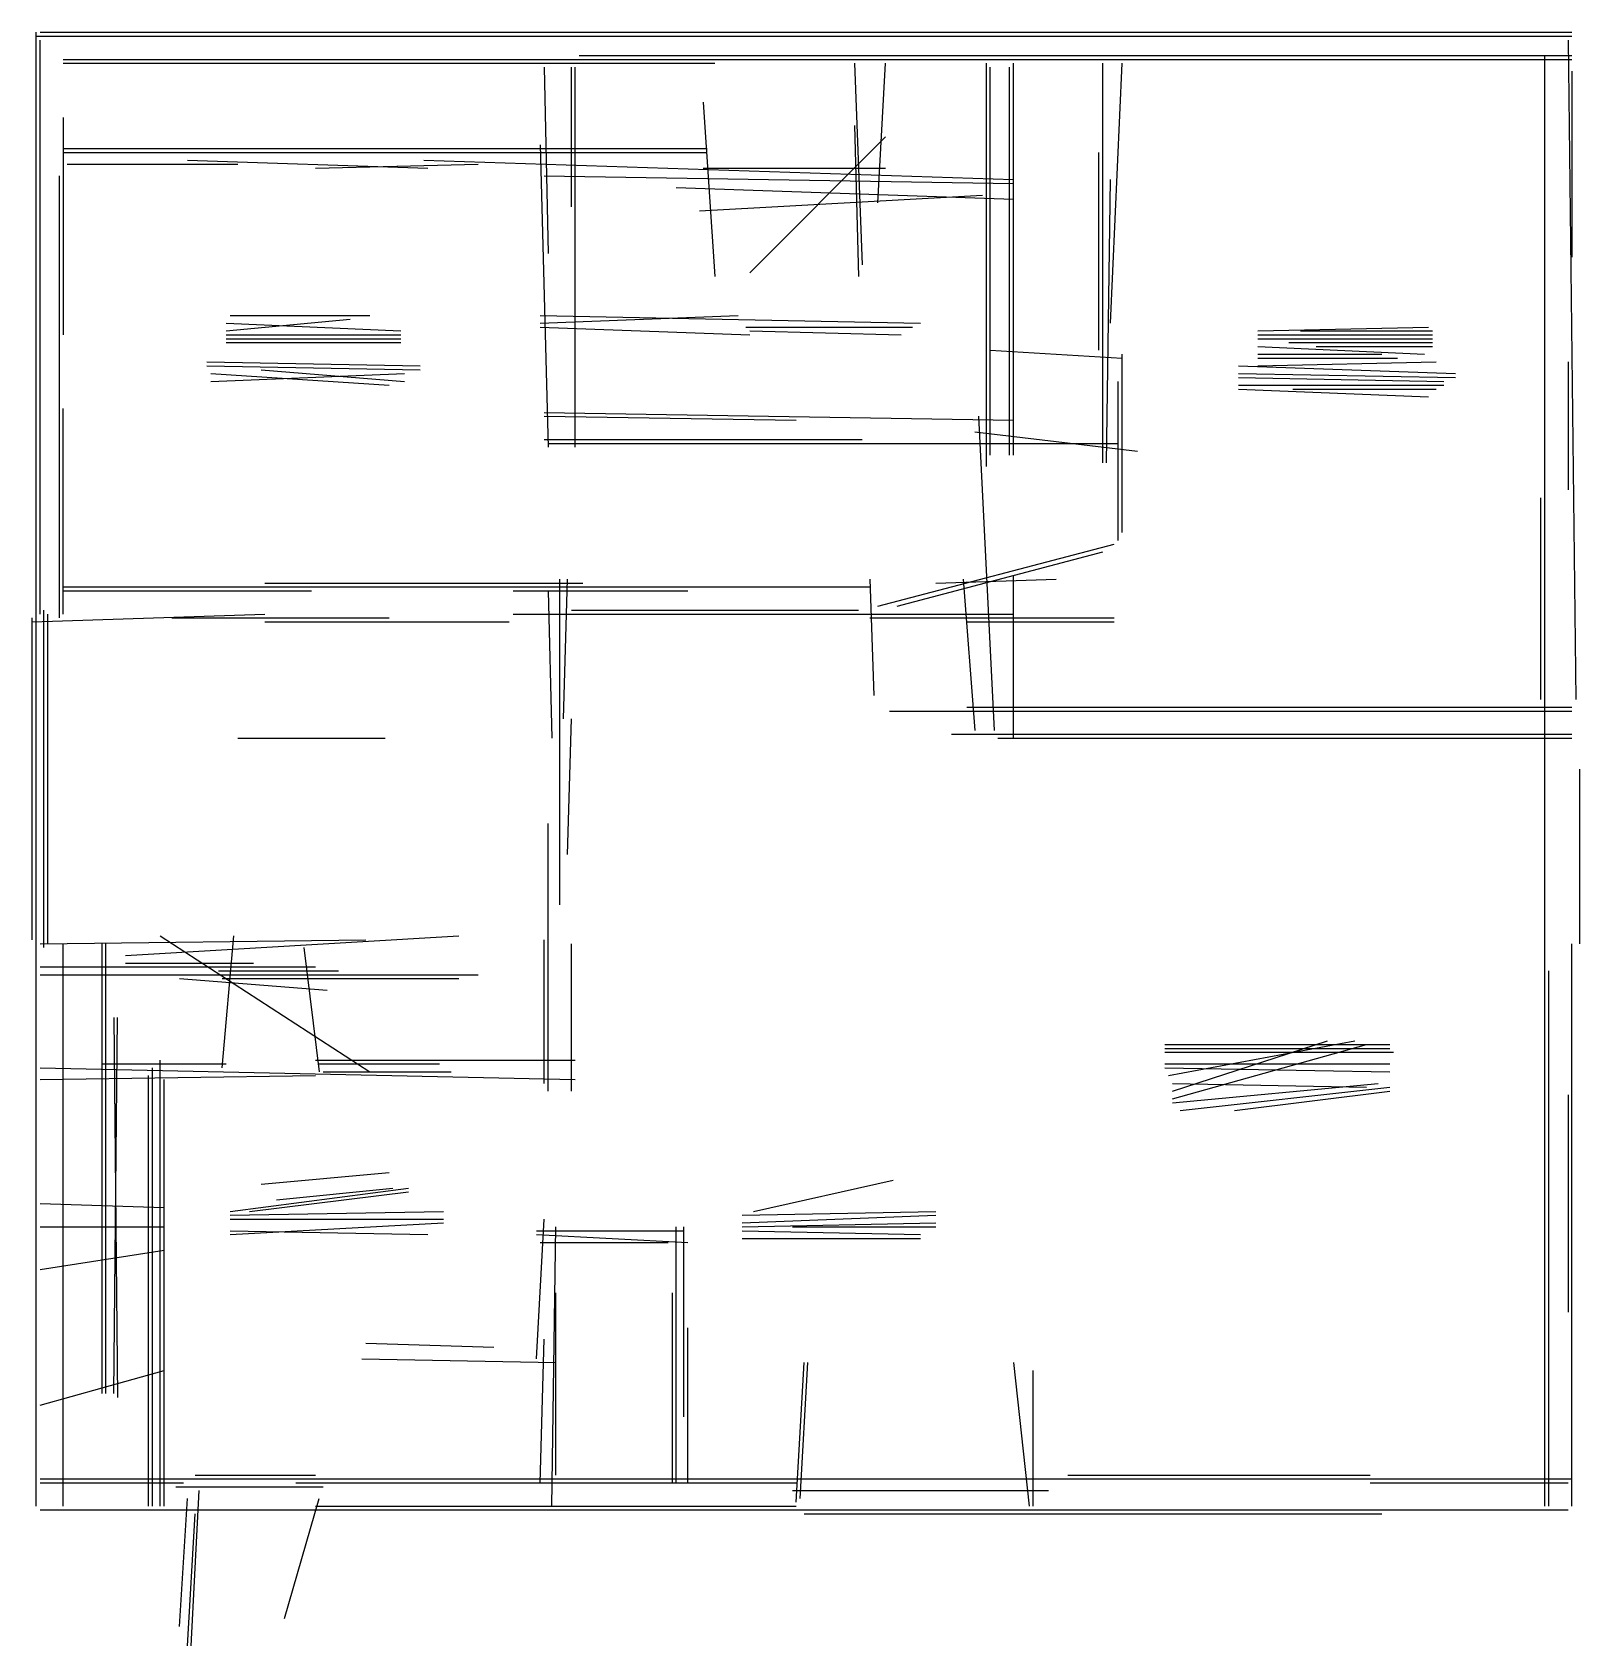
# Model space of a CAD drawing. Header units: inches. Extents: x 20.2 to 84, y 9.6 to 76.2.
import ezdxf

# ---------------------------------------------------------------- set-up
doc = ezdxf.new("R2010")
doc.units = ezdxf.units.IN
doc.layers.add('WALLS', color=7, linetype='Continuous')

msp = doc.modelspace()

# ---------------------------------------------------------------- linework, layer by layer
at = {"layer": 'WALLS'}
for p, q in [((20.32, 15.36), (20.32, 76.16)), ((20.32, 76), (83.68, 76)), ((20.48, 76.16), (83.68, 76.16)), ((20.48, 52.16), (20.48, 75.84)), ((83.52, 75.84), (83.84, 48.64)), ((21.44, 75.04), (83.68, 75.04)), ((21.44, 74.88), (48.32, 74.88)), ((41.28, 74.72), (41.44, 67.04)), ((42.4, 68.96), (42.4, 74.72)), ((42.56, 59.04), (42.56, 74.72)), ((42.72, 75.2), (83.68, 75.2)), ((54.08, 74.88), (54.4, 66.56)), ((55.04, 69.12), (55.36, 74.88)), ((59.52, 58.24), (59.52, 74.88)), ((59.68, 58.72), (59.68, 74.72)), ((60.48, 58.72), (60.48, 74.72)), ((60.64, 58.72), (60.64, 74.88)), ((64.32, 58.4), (64.32, 74.88)), ((64.64, 64.16), (65.12, 74.88)), ((82.56, 15.36), (82.56, 75.2)), ((83.68, 74.56), (83.68, 66.88)), ((47.84, 73.28), (48.32, 66.08)), ((21.44, 72.64), (21.44, 63.68)), ((54.08, 72.32), (54.24, 66.08)), ((21.44, 71.36), (48, 71.36)), ((41.12, 71.52), (41.44, 59.04)), ((49.76, 66.24), (55.36, 71.84)), ((21.44, 71.2), (48, 71.2)), ((21.6, 70.72), (28.64, 70.72)), ((26.56, 70.88), (36.48, 70.56)), ((31.84, 70.56), (38.56, 70.72)), ((36.32, 70.88), (60.64, 70.08)), ((47.84, 70.56), (55.36, 70.56)), ((64.16, 63.04), (64.16, 71.2)), ((21.28, 52), (21.28, 70.24)), ((41.28, 70.24), (60.64, 69.92)), ((64.48, 58.4), (64.64, 70.08)), ((46.72, 69.76), (60.64, 69.28)), ((47.68, 68.8), (59.36, 69.44)), ((28.16, 63.84), (33.28, 64.32)), ((28.16, 64.16), (35.36, 63.84)), ((28.32, 64.48), (34.08, 64.48)), ((41.12, 64.48), (56.8, 64.16)), ((41.12, 64.16), (49.28, 64.48)), ((41.12, 64), (49.76, 63.68)), ((49.6, 64), (56.48, 64)), ((70.72, 63.84), (77.76, 64)), ((28.16, 63.68), (35.36, 63.68)), ((28.16, 63.52), (35.36, 63.52)), ((28.16, 63.36), (35.36, 63.36)), ((49.76, 63.84), (56, 63.68)), ((70.72, 63.68), (77.92, 63.68)), ((70.72, 63.52), (77.92, 63.52)), ((72, 63.36), (77.92, 63.36)), ((72.48, 63.84), (77.92, 63.84)), ((59.68, 63.04), (65.12, 62.72)), ((65.12, 55.52), (65.12, 62.88)), ((70.72, 63.2), (77.6, 62.88)), ((70.72, 62.88), (75.84, 62.88)), ((70.72, 62.72), (76.48, 62.72)), ((73.12, 63.2), (77.92, 63.2)), ((27.36, 62.56), (36.16, 62.4)), ((27.36, 62.4), (36.16, 62.24)), ((27.52, 61.76), (35.52, 62.08)), ((27.52, 62.08), (34.88, 61.6)), ((29.6, 62.24), (35.52, 61.76)), ((69.92, 62.4), (78.88, 62.08)), ((69.92, 62.08), (78.88, 61.92)), ((69.92, 61.92), (78.4, 61.76)), ((70.72, 62.4), (78.08, 62.56)), ((83.52, 62.56), (83.52, 57.28)), ((64.96, 55.2), (64.96, 61.76)), ((69.92, 61.6), (78.4, 61.6)), ((69.92, 61.44), (77.76, 61.12)), ((72.16, 61.44), (78.08, 61.44)), ((21.44, 52.16), (21.44, 60.64)), ((41.28, 60.48), (60.64, 60.16)), ((41.28, 60.32), (51.68, 60.16)), ((59.2, 60.32), (59.84, 47.36)), ((41.28, 59.36), (54.4, 59.36)), ((59.04, 59.68), (65.76, 58.88)), ((41.44, 59.2), (64.96, 59.2)), ((82.4, 48.64), (82.4, 56.96)), ((55.04, 52.48), (64.8, 55.04)), ((55.84, 52.48), (64.32, 54.72)), ((21.44, 53.28), (54.72, 53.28)), ((29.76, 53.44), (42.88, 53.44)), ((41.92, 40.16), (41.92, 53.6)), ((42.08, 47.84), (42.24, 53.6)), ((54.72, 53.6), (54.88, 48.8)), ((57.44, 53.44), (62.4, 53.6)), ((58.56, 53.6), (59.04, 47.36)), ((60.64, 47.04), (60.64, 53.76)), ((21.44, 53.12), (31.68, 53.12)), ((40, 53.12), (47.2, 53.12)), ((41.44, 53.12), (41.6, 47.04)), ((20.16, 51.84), (29.76, 52.16)), ((20.16, 38.72), (20.16, 52)), ((20.64, 38.4), (20.64, 52.32)), ((20.8, 38.56), (20.8, 52.16)), ((25.92, 52), (34.88, 52)), ((40, 52.16), (60.64, 52.16)), ((42.4, 52.32), (54.24, 52.32)), ((54.72, 52), (64.8, 52)), ((29.76, 51.84), (39.84, 51.84)), ((58.72, 51.84), (64.8, 51.84)), ((55.52, 48.16), (83.68, 48.16)), ((58.72, 48.32), (83.68, 48.32)), ((42.24, 42.24), (42.4, 47.84)), ((28.64, 47.04), (34.72, 47.04)), ((58.08, 47.2), (83.68, 47.2)), ((60, 47.04), (83.68, 47.04)), ((84, 38.56), (84, 45.76)), ((41.44, 32.48), (41.44, 43.52)), ((20.48, 38.56), (33.92, 38.72)), ((24, 38.08), (37.76, 38.88)), ((25.44, 38.88), (34.08, 33.28)), ((28, 33.44), (28.48, 38.88)), ((41.28, 32.8), (41.28, 38.72)), ((21.44, 15.36), (21.44, 38.56)), ((23.04, 20), (23.04, 38.56)), ((23.2, 20), (23.2, 38.56)), ((31.36, 38.4), (32, 33.28)), ((42.4, 32.48), (42.4, 38.56)), ((83.68, 15.36), (83.68, 38.56)), ((20.48, 37.6), (31.84, 37.6)), ((20.48, 37.28), (38.56, 37.28)), ((24, 37.76), (29.28, 37.76)), ((27.84, 37.44), (32.8, 37.44)), ((82.72, 15.36), (82.72, 37.44)), ((26.24, 37.12), (32.32, 36.64)), ((28, 37.12), (37.76, 37.12)), ((23.52, 20), (23.68, 35.52)), ((23.52, 35.52), (23.68, 19.84)), ((66.88, 34.4), (76.16, 34.4)), ((66.88, 34.24), (76.16, 34.24)), ((66.88, 34.08), (76.32, 34.08)), ((67.04, 33.12), (74.72, 34.56)), ((67.2, 32.48), (73.6, 34.56)), ((67.2, 32.16), (75.2, 34.4)), ((20.48, 33.44), (42.56, 32.96)), ((23.04, 33.6), (28.16, 33.6)), ((25.12, 15.36), (25.12, 33.44)), ((25.44, 15.36), (25.44, 33.76)), ((31.84, 33.76), (42.56, 33.76)), ((32, 33.6), (36.96, 33.6)), ((32.16, 33.28), (37.44, 33.28)), ((66.88, 33.6), (76.16, 33.6)), ((66.88, 33.44), (76.16, 33.28)), ((20.48, 32.96), (31.84, 33.12)), ((24.96, 15.36), (24.96, 33.12)), ((25.6, 15.36), (25.6, 32.96)), ((67.2, 32.8), (75.2, 32.64)), ((67.2, 32), (75.68, 32.8)), ((67.52, 31.68), (76.16, 32.64)), ((69.76, 31.68), (76.16, 32.48)), ((83.52, 32.32), (83.52, 23.36)), ((29.6, 28.64), (34.88, 29.12)), ((49.92, 27.52), (55.68, 28.8)), ((28.32, 27.52), (35.68, 28.48)), ((29.12, 27.52), (35.68, 28.32)), ((30.24, 28), (35.04, 28.48)), ((20.48, 27.84), (25.6, 27.68)), ((28.32, 27.36), (37.12, 27.52)), ((49.44, 27.36), (57.44, 27.52)), ((49.44, 27.04), (57.44, 27.36)), ((20.48, 26.88), (25.6, 26.88)), ((28.32, 27.2), (37.12, 27.2)), ((28.32, 26.56), (37.12, 27.04)), ((28.32, 26.72), (36.48, 26.56)), ((40.96, 21.44), (41.28, 27.2)), ((40.96, 26.72), (47.04, 26.72)), ((41.6, 15.36), (41.76, 26.88)), ((46.72, 16.32), (46.72, 26.88)), ((47.04, 19.04), (47.04, 26.88)), ((49.44, 26.88), (57.44, 27.04)), ((49.44, 26.72), (56.8, 26.56)), ((51.52, 26.88), (57.44, 26.88)), ((40.96, 26.56), (47.2, 26.24)), ((41.12, 26.24), (46.4, 26.24)), ((49.44, 26.4), (56.8, 26.4)), ((20.48, 25.12), (25.6, 25.92)), ((41.76, 16.64), (41.76, 24.16)), ((46.56, 24.16), (46.56, 16.32)), ((47.2, 16.32), (47.2, 22.72)), ((33.92, 22.08), (39.2, 21.92)), ((41.12, 16.32), (41.28, 22.24)), ((33.76, 21.44), (41.76, 21.28)), ((20.48, 19.52), (25.6, 20.96)), ((51.68, 15.52), (52, 21.28)), ((51.84, 15.68), (52.16, 21.28)), ((60.64, 21.28), (61.28, 15.36)), ((61.44, 20.96), (61.44, 15.36)), ((26.88, 16.64), (31.84, 16.64)), ((62.88, 16.64), (75.36, 16.64)), ((20.48, 16.48), (83.68, 16.48)), ((20.48, 16.32), (26.4, 16.32)), ((26.08, 16.16), (32.16, 16.16)), ((26.72, 9.6), (27.04, 16)), ((31.04, 16.32), (51.68, 16.32)), ((51.52, 16), (62.08, 16)), ((75.36, 16.32), (83.52, 16.32)), ((26.24, 10.4), (26.56, 15.68)), ((30.56, 10.72), (32, 15.68)), ((31.84, 15.36), (51.68, 15.36)), ((20.48, 15.2), (83.52, 15.2)), ((26.56, 9.6), (26.88, 15.04)), ((52, 15.04), (75.84, 15.04))]:
    msp.add_line(p, q, dxfattribs=at)

doc.saveas('drawing.dxf')
